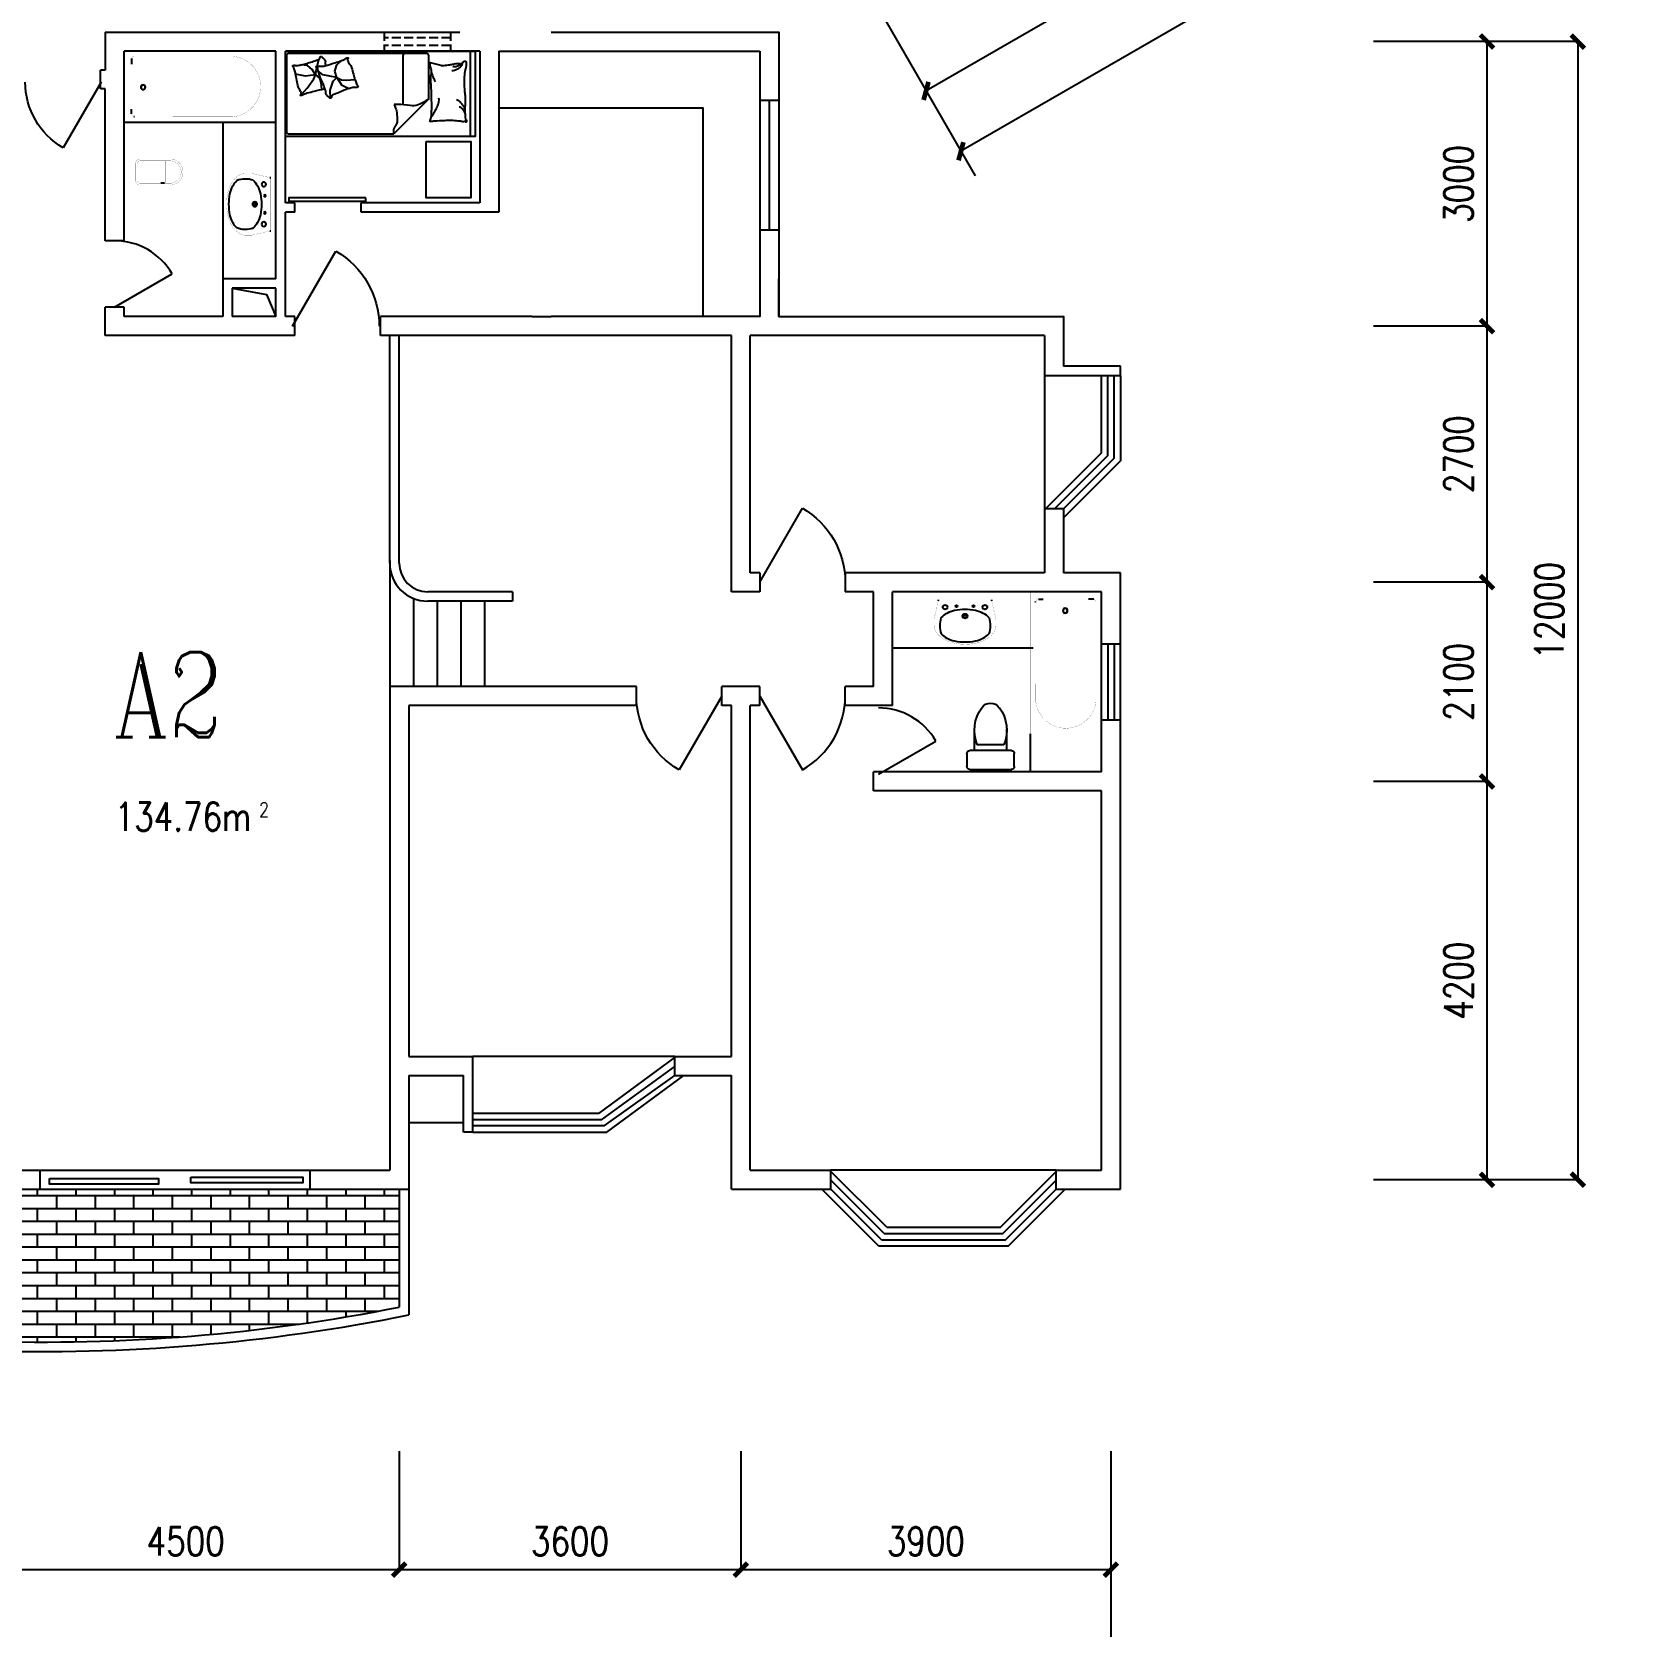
# Model space of a CAD drawing. Header units: millimetres. Extents: x 1129 to 40845, y 569 to 36641.
# Drawn here: x 21592 to 38525, y 569 to 17488 of the extents above; entities that cross this region are included whole.
import ezdxf
from ezdxf.enums import TextEntityAlignment as Align

# ---------------------------------------------------------------- set-up
doc = ezdxf.new("R2010")
doc.units = ezdxf.units.MM
doc.linetypes.add('DASH', pattern=[0.35, 0.25, -0.1])
for name, color, linetype in [('JJ', 8, 'Continuous'), ('PUB_DIM', 3, 'Continuous'), ('PUB_TEXT', 7, 'Continuous'), ('PUB_WINDW', 7, 'Continuous'), ('TOILET', 7, 'Continuous'), ('WALL', 255, 'Continuous'), ('WINDOW', 2, 'Continuous')]:
    doc.layers.add(name, color=color, linetype=linetype)
doc.styles.add('_ROMANC', font='ROMANC.shx', dxfattribs={"width": 0.75})
doc.styles.add('DIM_FONT', font='SIMPLEX', dxfattribs={"width": 0.8})
doc.styles.add('SIMPLEX', font='SIMPLEX.SHX')
doc.styles.get("Standard").update_dxf_attribs({"font": 'arial.ttf'})
doc.dimstyles.new('AXIS', dxfattribs={"dimtxt": 300, "dimasz": 1, "dimexe": 250, "dimexo": 300, "dimgap": 0.09, "dimtad": 1, "dimdec": 0, "dimzin": 0, "dimdsep": 46, "dimtxsty": 'DIM_FONT', "dimblk": '_DIMX', "dimcen": 0.09, "dimse1": 1, "dimse2": 1, "dimclrt": 7, "dimadec": 0, "dimazin": 0, "dimtfac": 1, "dimtdec": 0, "dimtix": 1, "dimtmove": 2, "dimatfit": 3, "dimldrblk": '_DIMX', "dimfxl": 1, "dimtolj": 1, "dimtzin": 0, "dimarcsym": 0})

# ---------------------------------------------------------------- blocks, each defined once
blk = doc.blocks.new('_DIMX')
at = {"const_width": 50}
blk.add_lwpolyline([(-70, -70), (70, 70)], dxfattribs=at)
blk = doc.blocks.new('*D33')
at = {"color": 0, "linetype": 'ByBlock', "transparency": 16777216}
blk.add_line((1496880, 439477), (1492382, 439477), dxfattribs=at)
at = {"layer": 'DEFPOINTS', "color": 0, "linetype": 'ByBlock', "transparency": 16777216}
for p in [(1492381, 439477), (1492381, 439477), (1496881, 439477)]:
    blk.add_point(p, dxfattribs=at)
at = {"color": 0, "linetype": 'ByBlock', "transparency": 16777216, "rotation": 180}
blk.add_blockref('_DIMX', (1492381, 439477), dxfattribs=at)
at = {"color": 0, "linetype": 'ByBlock', "transparency": 16777216}
blk.add_blockref('_DIMX', (1496881, 439477), dxfattribs=at)
at = {"color": 7, "linetype": 'ByBlock', "transparency": 16777216, "insert": (1494631, 439777), "char_height": 300, "attachment_point": 5, "style": 'DIM_FONT'}
blk.add_mtext('\\A1;4500', dxfattribs=at)
blk = doc.blocks.new('*D38')
at = {"color": 0, "linetype": 'ByBlock', "transparency": 16777216}
blk.add_line((1500480, 439477), (1496882, 439477), dxfattribs=at)
at = {"layer": 'DEFPOINTS', "color": 0, "linetype": 'ByBlock', "transparency": 16777216}
for p in [(1496881, 439477), (1496881, 439477), (1500481, 439477)]:
    blk.add_point(p, dxfattribs=at)
at = {"color": 0, "linetype": 'ByBlock', "transparency": 16777216}
for p, rotation in [((1496881, 439477), 180.0000000000018), ((1500481, 439477), 1.838529328779259e-12)]:
    blk.add_blockref('_DIMX', p, dxfattribs=dict(at, rotation=rotation))
at = {"color": 7, "linetype": 'ByBlock', "transparency": 16777216, "insert": (1498681, 439777), "char_height": 300, "attachment_point": 5, "style": 'DIM_FONT'}
blk.add_mtext('\\A1;3600', dxfattribs=at)
blk = doc.blocks.new('*D37')
at = {"color": 0, "linetype": 'ByBlock', "transparency": 16777216}
blk.add_line((1504380, 439477), (1500482, 439477), dxfattribs=at)
at = {"layer": 'DEFPOINTS', "color": 0, "linetype": 'ByBlock', "transparency": 16777216}
for p in [(1500481, 439477), (1500481, 439477), (1504381, 439477)]:
    blk.add_point(p, dxfattribs=at)
at = {"color": 0, "linetype": 'ByBlock', "transparency": 16777216}
for p, rotation in [((1500481, 439477), 179.9999999999991), ((1504381, 439477), 359.9999999999991)]:
    blk.add_blockref('_DIMX', p, dxfattribs=dict(at, rotation=rotation))
at = {"color": 7, "linetype": 'ByBlock', "transparency": 16777216, "insert": (1502431, 439777), "char_height": 300, "attachment_point": 5, "style": 'DIM_FONT'}
blk.add_mtext('\\A1;3900', dxfattribs=at)
blk = doc.blocks.new('M_E4')
for p, q in [((670, -80), (670, -137)), ((670, -86), (670, -97)), ((670, -663), (670, -614))]:
    blk.add_line(p, q)
at = {"const_width": 1.5}
for points in [[(-750, -750), (-750, 0)], [(-750, 0), (750, 0)], [(750, 0), (750, -750)], [(608, -56), (640, -56)], [(670, -90), (670, -656)], [(670, -663), (670, -655)], [(750, -750), (-750, -750)]]:
    blk.add_lwpolyline(points, dxfattribs=at)
for points in [[(-399, -56, 0.930688), (-388, -693, 0.930688)], [(670, -86, 0.414214), (640, -56, 0.414214)], [(670, -90, 0.041784), (670, -85, 0.412615)], [(640, -693, 0.414214), (670, -663, 0.414214)]]:
    blk.add_lwpolyline(points, format="xyb", dxfattribs=at)
at = {"const_width": 1.5, "flags": 128}
for points in [[(-399, -56), (608, -56)], [(-399, -694), (645, -692)]]:
    blk.add_lwpolyline(points, dxfattribs=at)
for radius in [25, 23]:
    blk.add_circle((550, -381), radius)
blk.add_arc((640, -663), 30, 270, 280.176)
at = {"width": 0.8, "flags": 9}
for tag in ['XSIZE', 'YSIZE']:
    blk.add_attdef(tag, (0, 0), '', height=0.5, dxfattribs=at)
blk = doc.blocks.new('_DBLK')
blk.add_line((-0.5, 0), (0, -0.866))
blk.add_arc((-0.5, 0), 1, 300, 0)
at = {"style": 'SIMPLEX', "flags": 9}
blk.add_attdef('A', text='', height=1, dxfattribs=at).set_placement((0, 1.5), align=Align.MIDDLE)
blk = doc.blocks.new('M_E2')
blk.add_line((-306, -118), (-266, -118))
at = {"const_width": 1.5}
for points in [[(-366, 138, 0.97895), (-366, -138, 0.97895)], [(-366, 118, 0.97895), (-366, -118, 0.97895)], [(-306, 118, 0.414214), (-316, 108, 0.414214)], [(0, 88, 0.462192), (-59, 137, 0.462192)], [(-20, 88, 0.414214), (-50, 118, 0.414214)], [(-316, -108, 0.414214), (-306, -118, 0.414214)], [(-59, -137, 0.462192), (0, -88, 0.462192)], [(-50, -118, 0.414214), (-20, -88, 0.414214)]]:
    blk.add_lwpolyline(points, format="xyb", dxfattribs=at)
for points in [[(-366, 137), (-59, 137)], [(-316, 118), (-366, 118)], [(-340, 118), (-266, 118)], [(-316, 108), (-316, -108)], [(-50, 118), (-267, 118)], [(-20, -88), (-20, 88)], [(0, 88), (0, -88)], [(-381, -137), (-59, -137)], [(-316, -118), (-366, -118)], [(-340, -118), (-266, -118)], [(-266, -118), (-50, -118)]]:
    blk.add_lwpolyline(points, dxfattribs=at)
at = {"width": 0.8, "flags": 9}
for tag in ['XSIZE', 'YSIZE']:
    blk.add_attdef(tag, (0, 0), '', height=0.5, dxfattribs=at)
blk = doc.blocks.new('*D31')
at = {"color": 0, "linetype": 'ByBlock', "transparency": 16777216}
blk.add_line((1509302, 455587), (1509302, 443589), dxfattribs=at)
at = {"layer": 'DEFPOINTS', "color": 0, "linetype": 'ByBlock', "transparency": 16777216}
for p in [(1509302, 455588), (1509302, 443588), (1509302, 443588)]:
    blk.add_point(p, dxfattribs=at)
at = {"color": 0, "linetype": 'ByBlock', "transparency": 16777216}
for p, rotation in [((1509302, 455588), 90), ((1509302, 443588), 270)]:
    blk.add_blockref('_DIMX', p, dxfattribs=dict(at, rotation=rotation))
at = {"color": 7, "linetype": 'ByBlock', "transparency": 16777216, "insert": (1509002, 449588), "char_height": 300, "attachment_point": 5, "rotation": 90, "style": 'DIM_FONT'}
blk.add_mtext('\\A1;12000', dxfattribs=at)
blk = doc.blocks.new('*D30')
at = {"color": 0, "linetype": 'ByBlock', "transparency": 16777216}
blk.add_line((1508345, 449889), (1508345, 452587), dxfattribs=at)
at = {"layer": 'DEFPOINTS', "color": 0, "linetype": 'ByBlock', "transparency": 16777216}
for p in [(1508345, 452588), (1508345, 452588), (1508345, 449888)]:
    blk.add_point(p, dxfattribs=at)
at = {"color": 0, "linetype": 'ByBlock', "transparency": 16777216}
for p, rotation in [((1508345, 452588), 90), ((1508345, 449888), 270)]:
    blk.add_blockref('_DIMX', p, dxfattribs=dict(at, rotation=rotation))
at = {"color": 7, "linetype": 'ByBlock', "transparency": 16777216, "insert": (1508045, 451238), "char_height": 300, "attachment_point": 5, "rotation": 90, "style": 'DIM_FONT'}
blk.add_mtext('\\A1;2700', dxfattribs=at)
blk = doc.blocks.new('M_E24TTP')
at = {"layer": 'TOILET', "color": 7}
for p, q in [((-170, 200), (-170, 430)), ((170, 200), (170, 430)), ((-250, 30), (-250, 170)), ((-220, 200), (220, 200)), ((-140, 260), (140, 260)), ((250, 170), (250, 30)), ((220, 0), (-220, 0))]:
    blk.add_line(p, q, dxfattribs=at)
for centre, radius, start, end in [((0, 590), 110, 33.4509, 146.5491), ((227, 413), 398, 143.3619, 202.5495), ((-227, 413), 398, 337.4505, 36.6381), ((-220, 170), 30, 90, 180), ((220, 170), 30, 0, 90), ((-220, 30), 30, 180, 270), ((220, 30), 30, 270, 0)]:
    blk.add_arc(centre, radius, start, end, dxfattribs=at)
at = {"style": 'DIM_FONT', "width": 0.8, "flags": 9}
for tag in ['XSIZE', 'YSIZE']:
    blk.add_attdef(tag, (0, 0), '', height=0.5, dxfattribs=at)
blk = doc.blocks.new('_WBLK')
for p, q in [((-0.5, 0.5), (0.5, 0.5)), ((0.5, 0.167), (-0.5, 0.167)), ((0.5, -0.167), (-0.5, -0.167)), ((-0.5, -0.5), (0.5, -0.5))]:
    blk.add_line(p, q)
at = {"style": 'SIMPLEX', "flags": 9}
blk.add_attdef('A', text='', height=1, dxfattribs=at).set_placement((0, 1.5), align=Align.MIDDLE)
blk = doc.blocks.new('M_E11')
for p, q in [((-280, -10), (-280, 0)), ((280, 0), (280, -10)), ((-251, -189), (-251, -186)), ((-248, -183), (-250, -185))]:
    blk.add_line(p, q)
at = {"const_width": 1.5}
for points in [[(-280, 0), (280, 0)], [(-326, -200), (-280, -5)], [(326, -204), (280, -5)]]:
    blk.add_lwpolyline(points, dxfattribs=at)
for points in [[(253, -188, 0.098208), (193, -141, 0.066287), (110, -111, 0.052428), (0, -100, 0.052428), (-110, -111, 0.066287), (-193, -141, 0.093876), (-251, -186, 0.171377)], [(-250, -358, 0.091341), (-193, -401, 0.066287), (-110, -431, 0.052428), (0, -442, 0.052428), (110, -431, 0.066287), (193, -401, 0.091756), (250, -358, 0.171377)]]:
    blk.add_lwpolyline(points, format="xyb")
for points in [[(-326, -200, 0.008223), (-326, -204, 0.149285)], [(-326, -266, 0.149285), (-304, -337, 0.107079), (-231, -408, 0.075625), (-131, -450, 0.062436), (-1, -467, 0.062436), (130, -452, 0.075625), (230, -410, 0.107079), (304, -339, 0.149285), (326, -268, 0.005205), (326, -266, 0.086596)]]:
    blk.add_lwpolyline(points, format="xyb", dxfattribs=at)
at = {"const_width": 1.5, "flags": 128}
for points in [[(-326, -204), (-326, -268)], [(326, -204), (326, -268)]]:
    blk.add_lwpolyline(points, dxfattribs=at)
at = {"flags": 128}
for points in [[(-253, -188, 0.172546), (-250, -358, 0.726395)], [(253, -188, -0.172546), (250, -358, -0.726395)]]:
    blk.add_lwpolyline(points, format="xyb", dxfattribs=at)
for centre, radius in [((-210, -75), 24), ((-210, -75), 24), ((-210, -75), 24), ((-90, -65), 10), ((0, -170), 25), ((0, -170), 15), ((90, -65), 10), ((210, -75), 24)]:
    blk.add_circle(centre, radius)
blk.add_arc((-250, -186), 1, 131.3224, 180)
at = {"width": 0.8, "flags": 9}
for tag in ['XSIZE', 'YSIZE']:
    blk.add_attdef(tag, (0, 0), '', height=0.5, dxfattribs=at)
blk = doc.blocks.new('*D42')
at = {"color": 0, "linetype": 'ByBlock', "transparency": 16777216}
blk.add_line((1508345, 443589), (1508345, 447787), dxfattribs=at)
at = {"layer": 'DEFPOINTS', "color": 0, "linetype": 'ByBlock', "transparency": 16777216}
for p in [(1508345, 447788), (1508345, 447788), (1508345, 443588)]:
    blk.add_point(p, dxfattribs=at)
at = {"color": 0, "linetype": 'ByBlock', "transparency": 16777216}
for p, rotation in [((1508345, 447788), 90), ((1508345, 443588), 270)]:
    blk.add_blockref('_DIMX', p, dxfattribs=dict(at, rotation=rotation))
at = {"color": 7, "linetype": 'ByBlock', "transparency": 16777216, "insert": (1508045, 445688), "char_height": 300, "attachment_point": 5, "rotation": 90, "style": 'DIM_FONT'}
blk.add_mtext('\\A1;4200', dxfattribs=at)
blk = doc.blocks.new('*D41')
at = {"color": 0, "linetype": 'ByBlock', "transparency": 16777216}
blk.add_line((1508345, 447789), (1508345, 449887), dxfattribs=at)
at = {"layer": 'DEFPOINTS', "color": 0, "linetype": 'ByBlock', "transparency": 16777216}
for p in [(1508345, 449888), (1508345, 449888), (1508345, 447788)]:
    blk.add_point(p, dxfattribs=at)
at = {"color": 0, "linetype": 'ByBlock', "transparency": 16777216}
for p, rotation in [((1508345, 449888), 90), ((1508345, 447788), 270)]:
    blk.add_blockref('_DIMX', p, dxfattribs=dict(at, rotation=rotation))
at = {"color": 7, "linetype": 'ByBlock', "transparency": 16777216, "insert": (1508045, 448838), "char_height": 300, "attachment_point": 5, "rotation": 90, "style": 'DIM_FONT'}
blk.add_mtext('\\A1;2100', dxfattribs=at)
blk = doc.blocks.new('*D44')
at = {"color": 0, "linetype": 'ByBlock', "transparency": 16777216}
blk.add_line((1509815, 458482), (1502801, 454433), dxfattribs=at)
at = {"layer": 'DEFPOINTS', "color": 0, "linetype": 'ByBlock', "transparency": 16777216}
for p in [(1509815, 458482), (1502801, 454432), (1502801, 454432)]:
    blk.add_point(p, dxfattribs=at)
at = {"color": 0, "linetype": 'ByBlock', "transparency": 16777216}
for p, rotation in [((1509815, 458482), 30.00000000000117), ((1502801, 454432), 210.0000000000012)]:
    blk.add_blockref('_DIMX', p, dxfattribs=dict(at, rotation=rotation))
at = {"color": 7, "linetype": 'ByBlock', "transparency": 16777216, "insert": (1506158, 456717), "char_height": 300, "attachment_point": 5, "rotation": 30, "style": 'DIM_FONT'}
blk.add_mtext('\\A1;8100', dxfattribs=at)
blk = doc.blocks.new('*D49')
at = {"color": 0, "linetype": 'ByBlock', "transparency": 16777216}
blk.add_line((1506330, 457318), (1502434, 455069), dxfattribs=at)
at = {"layer": 'DEFPOINTS', "color": 0, "linetype": 'ByBlock', "transparency": 16777216}
for p in [(1506330, 457318), (1502433, 455068), (1502433, 455068)]:
    blk.add_point(p, dxfattribs=at)
at = {"color": 0, "linetype": 'ByBlock', "transparency": 16777216}
for p, rotation in [((1506330, 457318), 30.00000000000676), ((1502433, 455068), 210.0000000000067)]:
    blk.add_blockref('_DIMX', p, dxfattribs=dict(at, rotation=rotation))
at = {"color": 7, "linetype": 'ByBlock', "transparency": 16777216, "insert": (1504232, 456453), "char_height": 300, "attachment_point": 5, "rotation": 30, "style": 'DIM_FONT'}
blk.add_mtext('\\A1;4500', dxfattribs=at)
blk = doc.blocks.new('M_C55HKH')
for p, q in [((0, -52), (900, -52)), ((503, -489), (46, -489)), ((503, -489), (872, -858)), ((26, -509), (26, -1968)), ((46, -761), (564, -761)), ((872, -1968), (872, -858)), ((299, -1273), (295, -1270)), ((307, -1352), (299, -1273)), ((305, -1407), (307, -1352)), ((357, -1410), (393, -1337)), ((393, -1337), (392, -1318)), ((146, -1456), (100, -1409)), ((211, -1478), (146, -1456)), ((278, -1459), (211, -1478)), ((278, -1459), (251, -1606)), ((278, -1459), (305, -1407)), ((278, -1459), (357, -1410)), ((317, -1498), (278, -1459)), ((412, -1527), (317, -1498)), ((495, -1523), (412, -1527)), ((163, -1664), (89, -1649)), ((249, -1682), (175, -1667)), ((249, -1682), (196, -1718)), ((219, -1643), (211, -1652)), ((251, -1606), (219, -1643)), ((249, -1682), (286, -1639)), ((249, -1682), (266, -1787)), ((292, -1700), (249, -1682)), ((286, -1639), (333, -1628)), ((333, -1628), (405, -1618)), ((154, -1766), (147, -1841)), ((196, -1718), (154, -1766)), ((266, -1787), (243, -1892)), ((391, -1769), (292, -1700)), ((469, -1839), (391, -1769)), ((46, -1988), (852, -1988))]:
    blk.add_line(p, q)
blk.add_lwpolyline([(0, -2000), (0, 0), (900, 0), (900, -2000)], close=True)
for points in [[(135, -134, -0.263368), (107, -115, -0.494818), (116, -96, -0.049225), (134, -94, -0.036831), (158, -96, -0.031893), (196, -104, 0.035782), (230, -111, 0.032941), (319, -117, 0.026564), (430, -111, 0.017905), (468, -106, -0.033397), (488, -104, -0.03204), (525, -104, 0.018442), (590, -107, 0.010837), (654, -107, 0.014624), (702, -104, 0.111249), (725, -96, -0.153708), (742, -92, -0.076444), (749, -94, -0.215512), (751, -96, -0.585858), (748, -99, 0.363489), (744, -102, 0.191716), (743, -113, -0.129675), (745, -130, -0.01735), (742, -147, 0.019326), (740, -162, 0.018818), (733, -230, 0.021828), (732, -289, 0.006204), (734, -323, 0.001963), (740, -430, 0.028341), (744, -466, -0.117014), (744, -475, -0.36606), (742, -476, -0.03973), (728, -473, -0.048309), (715, -468, 0.062981), (704, -464, 0.04058), (681, -461, 0.014345), (614, -458, 0.005484), (488, -459, 0.007153), (392, -462, 0.008762), (350, -465, -0.008153), (304, -468, -0.06251), (247, -463, 0.078669), (201, -461, 0.047825), (179, -466, -0.034494), (148, -473, -0.023571), (123, -476, -0.510228), (122, -475), (129, -445), (150, -363, 0.073041), (152, -343, 0.023305), (146, -282, 0.018299), (142, -259, -0.01097), (135, -221, -0.042281), (132, -187, -0.027201), (135, -133)], [(133, -150, -0.05369), (148, -163, -0.070312), (156, -175, -0.015448), (159, -183, -0.013244), (163, -194, -0.082127), (166, -212, -0.064164), (163, -235)], [(135, -134, -0.077379), (170, -159, -0.077379), (195, -194, -0.047525), (205, -218, -0.047525), (210, -244)], [(609, -107, 0.027842), (585, -118, 0.048685), (573, -126, 0.023666), (545, -150, 0.031223), (526, -171, 0.046801), (521, -179, 0.023191), (513, -196)], [(691, -102, 0.088153), (656, -105, 0.088153), (625, -120, 0.077547), (604, -142, 0.077547), (590, -169)], [(225, -460, 0.009729), (253, -451, 0.009729), (280, -441, 0.007971), (301, -432, 0.007971), (323, -423)], [(695, -462, 0.016108), (656, -436, 0.024599), (629, -421, 0.009477), (580, -397, 0.015937), (550, -385, 0.072521), (534, -381, 0.033339), (498, -381)], [(503, -489, -0.085272), (566, -599, -0.124044), (575, -686), (562, -782), (563, -854)], [(563, -854, -0.027362), (602, -838, -0.040834), (629, -830, -0.038441), (717, -821, -0.076528), (761, -826, -0.103649), (788, -840, 0.093398), (818, -857, 0.072727), (841, -861, 0.052315), (872, -858)], [(400, -1581, 0.025626), (402, -1591, 0.0108), (426, -1697, 0.00456), (445, -1769, 0.01125), (454, -1797, 0.069394), (462, -1813, -0.079756), (468, -1827, -0.106399), (469, -1839, -0.328642), (466, -1842, -0.299547), (461, -1840, 0.189917), (454, -1835, 0.033518), (446, -1833, 0.075627), (442, -1833, 0.053489), (436, -1835, 0.017838), (418, -1843, 0.038394), (397, -1855, -0.059529), (384, -1862, -0.035943), (362, -1869, -0.011245), (291, -1884, -0.006203), (259, -1889, 0.010783), (241, -1893, 0.019485), (230, -1895, 0.005062), (188, -1908, 0.101392), (167, -1919, -0.223768), (156, -1922, -0.25558), (153, -1920, -0.081563), (150, -1907, -0.071805), (151, -1893, 0.069985), (152, -1879, 0.03546), (145, -1831, 0.029432), (130, -1774, 0.001554), (121, -1746, -0.00152), (112, -1718, -0.004735), (102, -1689, 0.00382), (91, -1653, 0.296001), (66, -1634, -0.649774), (61, -1616, -0.02319), (65, -1613, 0.0288), (68, -1610, 0.005727), (73, -1605, -0.004358), (80, -1599, -0.027528), (94, -1586, -0.046214), (104, -1580, -0.194121), (117, -1579, 0.133719), (137, -1580, 0.005779), (155, -1575, 0.008882)]]:
    blk.add_lwpolyline(points, format="xyb")
blk.add_lwpolyline([(345, -1251, 0.101392), (366, -1238, -0.223768), (377, -1234, -0.25558), (380, -1236, -0.081563), (384, -1249, -0.071805), (384, -1263, 0.069985), (384, -1277, 0.03546), (394, -1324, 0.029432), (414, -1380, 0.001554), (425, -1407, -0.00152), (437, -1434, -0.004735), (448, -1462, 0.00382), (462, -1497, 0.296001), (488, -1515, -0.649774), (495, -1532, -0.02319), (491, -1536, 0.0288), (488, -1539, 0.005727), (484, -1544, -0.004358), (478, -1551, -0.027528), (464, -1564, -0.046214), (455, -1571, -0.194121), (442, -1573, 0.133719), (422, -1574, 0.011505), (387, -1586, 0.008882), (343, -1604, 0.012426), (286, -1629, -0.033612), (264, -1637), (218, -1652), (182, -1663, 0.224341), (170, -1674, -0.722772), (163, -1673, -0.103513), (163, -1670, 0.053465), (163, -1664, 0.030109), (161, -1646, -0.031436), (159, -1628, -0.05324), (160, -1616, 0.05518), (161, -1604, 0.056271), (157, -1583, 0.0108), (124, -1480, 0.00456), (100, -1409, 0.01125), (89, -1381, 0.069394), (80, -1366, -0.079756), (73, -1353, -0.106399), (71, -1341, -0.328642), (74, -1338, -0.299547), (79, -1340, 0.189917), (86, -1344, 0.033518), (94, -1345, 0.075627), (98, -1345, 0.053489), (104, -1343, 0.017838), (122, -1333, 0.038394), (141, -1319, -0.059529), (154, -1311, -0.035943), (175, -1303, -0.011245), (245, -1283, -0.006203), (276, -1275, 0.010783), (295, -1270, 0.019485), (305, -1266, 0.005062)], format="xyb", close=True)
for centre, start, end in [((46, -509), 90, 180), ((46, -741), 180, 270), ((46, -1968), 180, 270), ((852, -1968), 270, 0)]:
    blk.add_arc(centre, 20, start, end)
at = {"style": 'DIM_FONT', "width": 0.8, "flags": 9}
for tag in ['XSIZE', 'YSIZE']:
    blk.add_attdef(tag, (0, 0), '', height=0.5, dxfattribs=at)
blk = doc.blocks.new('*D48')
at = {"color": 0, "linetype": 'ByBlock', "transparency": 16777216}
blk.add_line((1508345, 452589), (1508345, 455587), dxfattribs=at)
at = {"layer": 'DEFPOINTS', "color": 0, "linetype": 'ByBlock', "transparency": 16777216}
for p in [(1508345, 455588), (1508345, 455588), (1508345, 452588)]:
    blk.add_point(p, dxfattribs=at)
at = {"color": 0, "linetype": 'ByBlock', "transparency": 16777216}
for p, rotation in [((1508345, 455588), 90), ((1508345, 452588), 270)]:
    blk.add_blockref('_DIMX', p, dxfattribs=dict(at, rotation=rotation))
at = {"color": 7, "linetype": 'ByBlock', "transparency": 16777216, "insert": (1508045, 454088), "char_height": 300, "attachment_point": 5, "rotation": 90, "style": 'DIM_FONT'}
blk.add_mtext('\\A1;3000', dxfattribs=at)
blk = doc.blocks.new('_GCBLK')
at = {"linetype": 'DASH'}
for p, q in [((-0.5, -0.5), (-0.5, 0.5)), ((0.5, -0.5), (0.5, 0.5)), ((-0.5, 0.2), (0.5, 0.2)), ((-0.5, -0.2), (0.5, -0.2))]:
    blk.add_line(p, q, dxfattribs=at)
at = {"style": 'SIMPLEX', "flags": 9}
blk.add_attdef('A', text='', height=1, dxfattribs=at).set_placement((0, 1.5), align=Align.MIDDLE)
blk = doc.blocks.new('1T4F72')
h = blk.add_hatch()
h.set_pattern_fill('AR-BRSTD', color=8, scale=2, style=0)
h.set_pattern_definition([(180, (1536707.77, -367629.51), (-2e-13, 135.4836), []), (90, (1536707.77, -367629.51), (203.2, 135.4836), [135.4836, -135.4836])])
edge = h.paths.add_edge_path()
edge.add_line((11355.9, -29498.8), (11352.5, -27898.8))
edge.add_line((11352.5, -27898.8), (15752.5, -27898.8))
edge.add_line((15752.5, -27898.8), (15752.5, -29142))
edge.add_arc((12003.5, -10212.4), 19297.3, 268.07688, 281.20236, ccw=False)
at = {"color": 8}
for p, q in [((18657.3, -26498.8), (16528.5, -26498.8)), ((15752.5, -27898.8), (15752.5, -29142)), ((15852.5, -27898.8), (15852.5, -29223.6))]:
    blk.add_line(p, q, dxfattribs=at)
blk.add_lwpolyline([(11355.9, -29498.8), (11352.5, -27898.8), (15752.5, -27898.8)], dxfattribs=at)
for centre, radius, start, end in [((12003.2, -10228.7), 19381, 268.07582, 281.45563), ((12003.5, -10212.4), 19297.3, 268.07688, 281.20236)]:
    blk.add_arc(centre, radius, start, end, dxfattribs=at)
at = {"layer": 'JJ', "color": 8}
for p, q in [((13893, -16648.8), (13893, -18298.8)), ((22431.8, -22193.4), (20952.5, -22193.4)), ((22402.5, -23098.8), (22402.5, -23498.8))]:
    blk.add_line(p, q, dxfattribs=at)
for points in [[(16802.5, -16498.8), (18952.5, -16498.8), (18952.5, -18698.8)], [(13993, -18398.8), (14352.1, -18465.5), (14452.5, -18698.8)]]:
    blk.add_lwpolyline(points, dxfattribs=at)
blk.add_lwpolyline([(16037.2, -16852.4), (16508.2, -16852.4), (16508.2, -17445), (16037.2, -17445)], close=True, dxfattribs=at)
at = {"layer": 'PUB_DIM'}
for p, q in [((20785.2, -15418.9), (21821.4, -17213.8)), ((28173.3, -15798.8), (26020.5, -15798.8)), ((28173.3, -15798.8), (28173.3, -27798.8)), ((27216.5, -18798.8), (26020.5, -18798.8)), ((27216.5, -21498.8), (26020.5, -21498.8)), ((27216.5, -23598.8), (26020.5, -23598.8)), ((11963.7, -27698.8), (14811.2, -27698.8)), ((28173.3, -27798.8), (26020.5, -27798.8)), ((15752.5, -30660.1), (15752.5, -31909.8)), ((19352.5, -30660.1), (19352.5, -31909.8)), ((23252.5, -30660.1), (23252.5, -32617.9))]:
    blk.add_line(p, q, dxfattribs=at)
for points in [[(12066.4, -27786.4), (13214.3, -27786.4), (13214.3, -27846), (12066.4, -27846)], [(13557.2, -27771.5), (14735, -27771.5), (14735, -27831.1), (13557.2, -27831.1)]]:
    blk.add_lwpolyline(points, close=True, dxfattribs=at)
at = {"layer": 'WALL'}
for p, q in [((12652.5, -15698.8), (16392.5, -15698.8)), ((12652.5, -15698.8), (12652.5, -16098.8)), ((14452.5, -15898.8), (12852.5, -15898.8)), ((12852.5, -17898.8), (12852.5, -15898.8)), ((14452.5, -16398.8), (14452.5, -15898.8)), ((14552.5, -17498.8), (14552.5, -15898.8)), ((16602.5, -15898.8), (14552.5, -15898.8)), ((16602.5, -15898.8), (16602.5, -17498.8)), ((16802.5, -15898.8), (19552.5, -15898.8)), ((16802.5, -15898.8), (16802.5, -17598.8)), ((12652.5, -16098.8), (12602.5, -16098.8)), ((12602.5, -16298.8), (12602.5, -16098.8)), ((12652.5, -16298.8), (12602.5, -16298.8)), ((12652.5, -17898.8), (12652.5, -16298.8)), ((14452.5, -18298.8), (14452.5, -16398.8)), ((19552.5, -16415), (19752.5, -16415)), ((14652.5, -17498.8), (14552.5, -17498.8)), ((14552.5, -18698.8), (14552.5, -17598.8)), ((14652.5, -17598.8), (14552.5, -17598.8)), ((14652.5, -17598.8), (14652.5, -17498.8)), ((16602.5, -17498.8), (15352.5, -17498.8)), ((15352.5, -17598.8), (15352.5, -17498.8)), ((16802.5, -17598.8), (15352.5, -17598.8)), ((12852.5, -17898.8), (12652.5, -17898.8)), ((19552.5, -17782), (19752.5, -17782)), ((14452.5, -18298.8), (13893, -18298.8)), ((13893, -18298.8), (13893, -18698.8)), ((14452.5, -18398.8), (13993, -18398.8)), ((13993, -18398.8), (13993, -18698.8)), ((14452.5, -18698.8), (14452.5, -18398.8)), ((19752.5, -18698.8), (19752.5, -18298.8)), ((12652.5, -18898.8), (12652.5, -18598.8)), ((12852.5, -18598.8), (12652.5, -18598.8)), ((12852.5, -18698.8), (12852.5, -18598.8)), ((13893, -18698.8), (12852.5, -18698.8)), ((14452.5, -18698.8), (13993, -18698.8)), ((14652.5, -18698.8), (14552.5, -18698.8)), ((14652.5, -18898.8), (14652.5, -18698.8)), ((15555.1, -18898.8), (15555.1, -18698.8)), ((17152.5, -18698.8), (15555.1, -18698.8)), ((17152.5, -18698.8), (17152.5, -18698.8)), ((17152.5, -18698.8), (17352.5, -18698.8)), ((17352.5, -18698.8), (17352.5, -18698.8)), ((14552.5, -18898.8), (12652.5, -18898.8)), ((14652.5, -18898.8), (14552.5, -18898.8)), ((19252.5, -18898.8), (15555.1, -18898.8)), ((19252.5, -21598.8), (19252.5, -18898.8)), ((19452.5, -21398.8), (19452.5, -18898.8)), ((22552.5, -18898.8), (19452.5, -18898.8)), ((22552.5, -18898.8), (22552.5, -19321.8)), ((23352.5, -19221.8), (22752.5, -19221.8)), ((23352.5, -19321.8), (23352.5, -19221.8)), ((23352.5, -19321.8), (22552.5, -19321.8)), ((22752.5, -20724.4), (22552.5, -20724.4)), ((22552.5, -20724.4), (22552.5, -21398.8)), ((22752.5, -20724.4), (22752.5, -21398.8)), ((19552.5, -21398.8), (19452.5, -21398.8)), ((19552.5, -21398.8), (19552.5, -21598.8)), ((20452.5, -21398.8), (20452.5, -21598.8)), ((22552.5, -21398.8), (20452.5, -21398.8)), ((23352.5, -21398.8), (22752.5, -21398.8)), ((23352.5, -22148.8), (23352.5, -21398.8)), ((23352.5, -21398.8), (23352.5, -21398.8)), ((19552.5, -21598.8), (19252.5, -21598.8)), ((20752.5, -21598.8), (20452.5, -21598.8)), ((20752.5, -22598.8), (20752.5, -21598.8)), ((20952.5, -22798.8), (20952.5, -21598.8)), ((23152.5, -21598.8), (20952.5, -21598.8)), ((23152.5, -22148.8), (23152.5, -21598.8)), ((15652.5, -22598.8), (15652.5, -27698.8)), ((18252.5, -22598.8), (15652.5, -22598.8)), ((18252.5, -22798.8), (18252.5, -22598.8)), ((19152.5, -22798.8), (19152.5, -22598.8)), ((19252.5, -22598.8), (19152.5, -22598.8)), ((19552.5, -22598.8), (19252.5, -22598.8)), ((19552.5, -22798.8), (19552.5, -22598.8)), ((20452.5, -22798.8), (20452.5, -22598.8)), ((20752.5, -22598.8), (20452.5, -22598.8)), ((15852.5, -22798.8), (15852.5, -26498.8)), ((18252.5, -22798.8), (15852.5, -22798.8)), ((19252.5, -22798.8), (19152.5, -22798.8)), ((19252.5, -26498.8), (19252.5, -22798.8)), ((19452.5, -27698.8), (19452.5, -22798.8)), ((19552.5, -22798.8), (19452.5, -22798.8)), ((20952.5, -22798.8), (20452.5, -22798.8)), ((23152.5, -23498.8), (23152.5, -22948.8)), ((23352.5, -27898.8), (23352.5, -22948.8)), ((20752.5, -23698.8), (20752.5, -23498.8)), ((23152.5, -23498.8), (20752.5, -23498.8)), ((23152.5, -23698.8), (20752.5, -23698.8)), ((23152.5, -27698.8), (23152.5, -23698.8)), ((15852.5, -26498.8), (16528.5, -26498.8)), ((16528.5, -27298.8), (16528.5, -26498.8)), ((18657.3, -26498.8), (19252.5, -26498.8)), ((18657.3, -26698.8), (18657.3, -26498.8)), ((15852.5, -26698.8), (15852.5, -27898.8)), ((15852.5, -26698.8), (16428.5, -26698.8)), ((16428.5, -27298.8), (16428.5, -26698.8)), ((18657.3, -26698.8), (19252.5, -26698.8)), ((19252.5, -27898.8), (19252.5, -26698.8)), ((16528.5, -27298.8), (16428.5, -27298.8)), ((11352.5, -27698.8), (11963.7, -27698.8)), ((11963.7, -27698.8), (11963.7, -27898.8)), ((14811.2, -27698.8), (14811.2, -27898.8)), ((14811.2, -27698.8), (15652.5, -27698.8)), ((19452.5, -27698.8), (20302, -27698.8)), ((20302, -27898.8), (20302, -27698.8)), ((22676.2, -27698.8), (23152.5, -27698.8)), ((22676.2, -27898.8), (22676.2, -27698.8)), ((11352.5, -27898.8), (11963.7, -27898.8)), ((14811.2, -27898.8), (15852.5, -27898.8)), ((14811.2, -27898.8), (15752.8, -27898.8)), ((19252.5, -27898.8), (20152.5, -27898.8)), ((19540.1, -27898.8), (20302, -27898.8)), ((22676.2, -27898.8), (23352.5, -27898.8))]:
    blk.add_line(p, q, dxfattribs=at)
at = {"layer": 'WALL', "color": 1}
for p, q in [((23152.5, -22148.8), (23352.5, -22148.8)), ((23152.5, -22948.8), (23352.5, -22948.8))]:
    blk.add_line(p, q, dxfattribs=at)
at = {"layer": 'WALL'}
for points in [[(17352.5, -15698.8), (19752.5, -15698.8), (19752.5, -16415)], [(19552.5, -15898.8), (19552.5, -16415)], [(19552.5, -17782), (19552.5, -18698.8), (17352.5, -18698.8)], [(19752.5, -17782), (19752.5, -18698.8), (22752.5, -18698.8), (22752.5, -19221.8)]]:
    blk.add_lwpolyline(points, dxfattribs=at)
at = {"layer": 'WINDOW'}
for p, q in [((19552.5, -16415), (19552.5, -17782)), ((19652.5, -16415), (19652.5, -17782)), ((19752.5, -16415), (19752.5, -17782)), ((12852.5, -16648.8), (14452.5, -16648.8)), ((15652.5, -21298.8), (15652.5, -18896.3)), ((15752.5, -21298.8), (15752.5, -18896.3)), ((22552.5, -19321.8), (22552.5, -20724.4)), ((23152.5, -20135.8), (23152.5, -19321.8)), ((23219.1, -20163.4), (23219.1, -19321.8)), ((23285.8, -20191), (23285.8, -19321.8)), ((23352.5, -19321.8), (23352.5, -20218.7)), ((23152.5, -20135.8), (22563.9, -20724.4)), ((23219.1, -20163.4), (22658.2, -20724.4)), ((23285.8, -20191), (22752.5, -20724.4)), ((23352.5, -20218.7), (22752.5, -20818.7)), ((15652.5, -21269.7), (15652.5, -22598.8)), ((15902.5, -21669.6), (15902.5, -22598.8)), ((16947.2, -21598.8), (16052.5, -21598.8)), ((16947.2, -21598.8), (16947.2, -21698.8)), ((16947.2, -21698.8), (16052.5, -21698.8)), ((16152.5, -21698.8), (16152.5, -22598.8)), ((16402.5, -21698.8), (16402.5, -22598.8)), ((16652.5, -21698.8), (16652.5, -22598.8)), ((17857, -27098.8), (18657.3, -26510.2)), ((17884.6, -27165.4), (18657.3, -26604.5)), ((17912.3, -27232.1), (18657.3, -26698.8)), ((17939.9, -27298.8), (18751.6, -26698.8)), ((17857, -27098.8), (16528.5, -27098.8)), ((17884.6, -27165.4), (16528.5, -27165.4)), ((17912.3, -27232.1), (16528.5, -27232.1)), ((16528.5, -27298.8), (17939.9, -27298.8)), ((22676.2, -27698.8), (20302, -27698.8)), ((20890.6, -28298.8), (20302, -27710.2)), ((22087.6, -28298.8), (22676.2, -27710.2)), ((20807.8, -28498.8), (20207.8, -27898.8)), ((20863, -28365.4), (20302, -27804.5)), ((20835.4, -28432.1), (20302, -27898.8)), ((22115.2, -28365.4), (22676.2, -27804.5)), ((22142.8, -28432.1), (22676.2, -27898.8)), ((22170.4, -28498.8), (22770.4, -27898.8)), ((20835.4, -28432.1), (22142.8, -28432.1)), ((20863, -28365.4), (22115.2, -28365.4)), ((20890.6, -28298.8), (22087.6, -28298.8)), ((22170.4, -28498.8), (20807.8, -28498.8))]:
    blk.add_line(p, q, dxfattribs=at)
at = {"layer": 'WINDOW', "color": 2}
blk.add_lwpolyline([(15401.2, -17445), (14590.1, -17445), (14590.1, -17479.9), (15401.2, -17479.9)], close=True, dxfattribs=at)
at = {"layer": 'WINDOW'}
blk.add_lwpolyline([(16428.5, -27198.8), (15852.5, -27198.8)], dxfattribs=at)
for radius in [400, 300]:
    blk.add_arc((16052.5, -21298.8), radius, 180, 270, dxfattribs=at)
at = {"layer": 'JJ', "color": 8, "xscale": -1}
for name, p, rotation in [('M_E4', (13602.5, -15898.8), 359.9999999999999), ('M_E2', (12972.9, -17174.3), 359.9999999999999), ('M_E11', (14399.9, -17514), 270), ('M_E4', (23152.5, -22348.8), 269.9999999999999), ('M_E24TTP', (21985, -23473.1), 359.9999999999999)]:
    blk.add_blockref(name, p, dxfattribs=dict(at, rotation=rotation))
at = {"layer": 'JJ', "color": 8}
for name, p, rotation in [('M_C55HKH', (16552.5, -15898.8), 270), ('M_E11', (21715.1, -21686.4), 359.9999999999999)]:
    blk.add_blockref(name, p, dxfattribs=dict(at, rotation=rotation))
at = {"layer": 'WINDOW', "color": 1}
for name, p, xscale, yscale, zscale, rotation in [('_GCBLK', (15942.5, -15798.8), 700, 200, 700, 179.9999999999999), ('_DBLK', (12752.5, -18248.8), -700, -700, 700, 270), ('_DBLK', (20002.5, -21498.8), 900, -900, 900, 359.9999999999999), ('_WBLK', (23252.5, -22548.8), -800, 200, 800, 270), ('_DBLK', (18702.5, -22698.8), -900, 900, 900, 359.9999999999999), ('_DBLK', (20002.5, -22698.8), -900, -900, 900, 179.9999999999999), ('_DBLK', (20802.8, -23173.6), -699.9999999999999, -699.9999999999999, 699.9999999999999, 270)]:
    blk.add_blockref(name, p, dxfattribs=dict(at, xscale=xscale, yscale=yscale, zscale=zscale, rotation=rotation))
at = {"layer": 'WINDOW'}
for p, xscale, yscale, zscale, rotation in [((12210.6, -16225.3), -800, 800, 800, 359.9999999999999), ((15084.9, -18799.4), -914.2857142857142, 914.2857142857142, 914.2857142857142, 179.9999999999999)]:
    blk.add_blockref('_DBLK', p, dxfattribs=dict(at, xscale=xscale, yscale=yscale, zscale=zscale, rotation=rotation))
at = {"layer": 'PUB_TEXT', "color": 3, "style": '_ROMANC', "width": 0.75}
blk.add_text('A2', height=896, rotation=360, dxfattribs=at).set_placement((12741.3, -23131))
at = {"layer": 'PUB_TEXT', "color": 1, "style": 'DIM_FONT', "width": 0.8}
blk.add_text('134.76m', height=300, dxfattribs=at).set_placement((14193.9, -23971.5), align=Align.MIDDLE_RIGHT)
blk.add_text(' 2', height=150, dxfattribs=at).set_placement((14193.9, -23971.5))
at = {"layer": 'PUB_DIM'}
for p1, p2, picture, middle in [((28686.9, -12905.1), (21672.1, -16955.1), '*D44', (25029.5, -14670.3)), ((25201.9, -14068.9), (21304.8, -16318.9), '*D49', (23103.4, -14934.1)), ((27216.5, -18798.8), (27216.5, -15798.8), '*D48', (26916.5, -17298.8)), ((27216.5, -21498.8), (27216.5, -18798.8), '*D30', (26916.5, -20148.8)), ((27216.5, -23598.8), (27216.5, -21498.8), '*D41', (26916.5, -22548.8)), ((27216.5, -27798.8), (27216.5, -23598.8), '*D42', (26916.5, -25698.8)), ((15752.5, -31909.8), (11252.5, -31909.8), '*D33', (13502.5, -31609.8)), ((19352.5, -31909.8), (15752.5, -31909.8), '*D38', (17552.5, -31609.8)), ((23252.5, -31909.8), (19352.5, -31909.8), '*D37', (21302.5, -31609.8))]:
    dim = blk.add_aligned_dim(p1=p1, p2=p2, distance=0, dimstyle='AXIS', dxfattribs=at)
    dim.commit()
    dim.dimension.update_dxf_attribs({"geometry": picture, "text_midpoint": middle, "insert": (-1481128.5, -471387.2)})
at = {"layer": 'PUB_DIM', "color": 8}
dim = blk.add_aligned_dim(p1=(28173.3, -15798.8), p2=(28173.3, -27798.8), distance=0, dimstyle='AXIS', dxfattribs=at)
dim.commit()
dim.dimension.update_dxf_attribs({"geometry": '*D31', "text_midpoint": (27873.3, -21798.8), "insert": (-1481128.5, -471387.2)})

msp = doc.modelspace()

# ---------------------------------------------------------------- block references
at = {"layer": 'PUB_WINDW'}
msp.add_blockref('1T4F72', (9708, 33187), dxfattribs=at)

doc.saveas('drawing.dxf')
